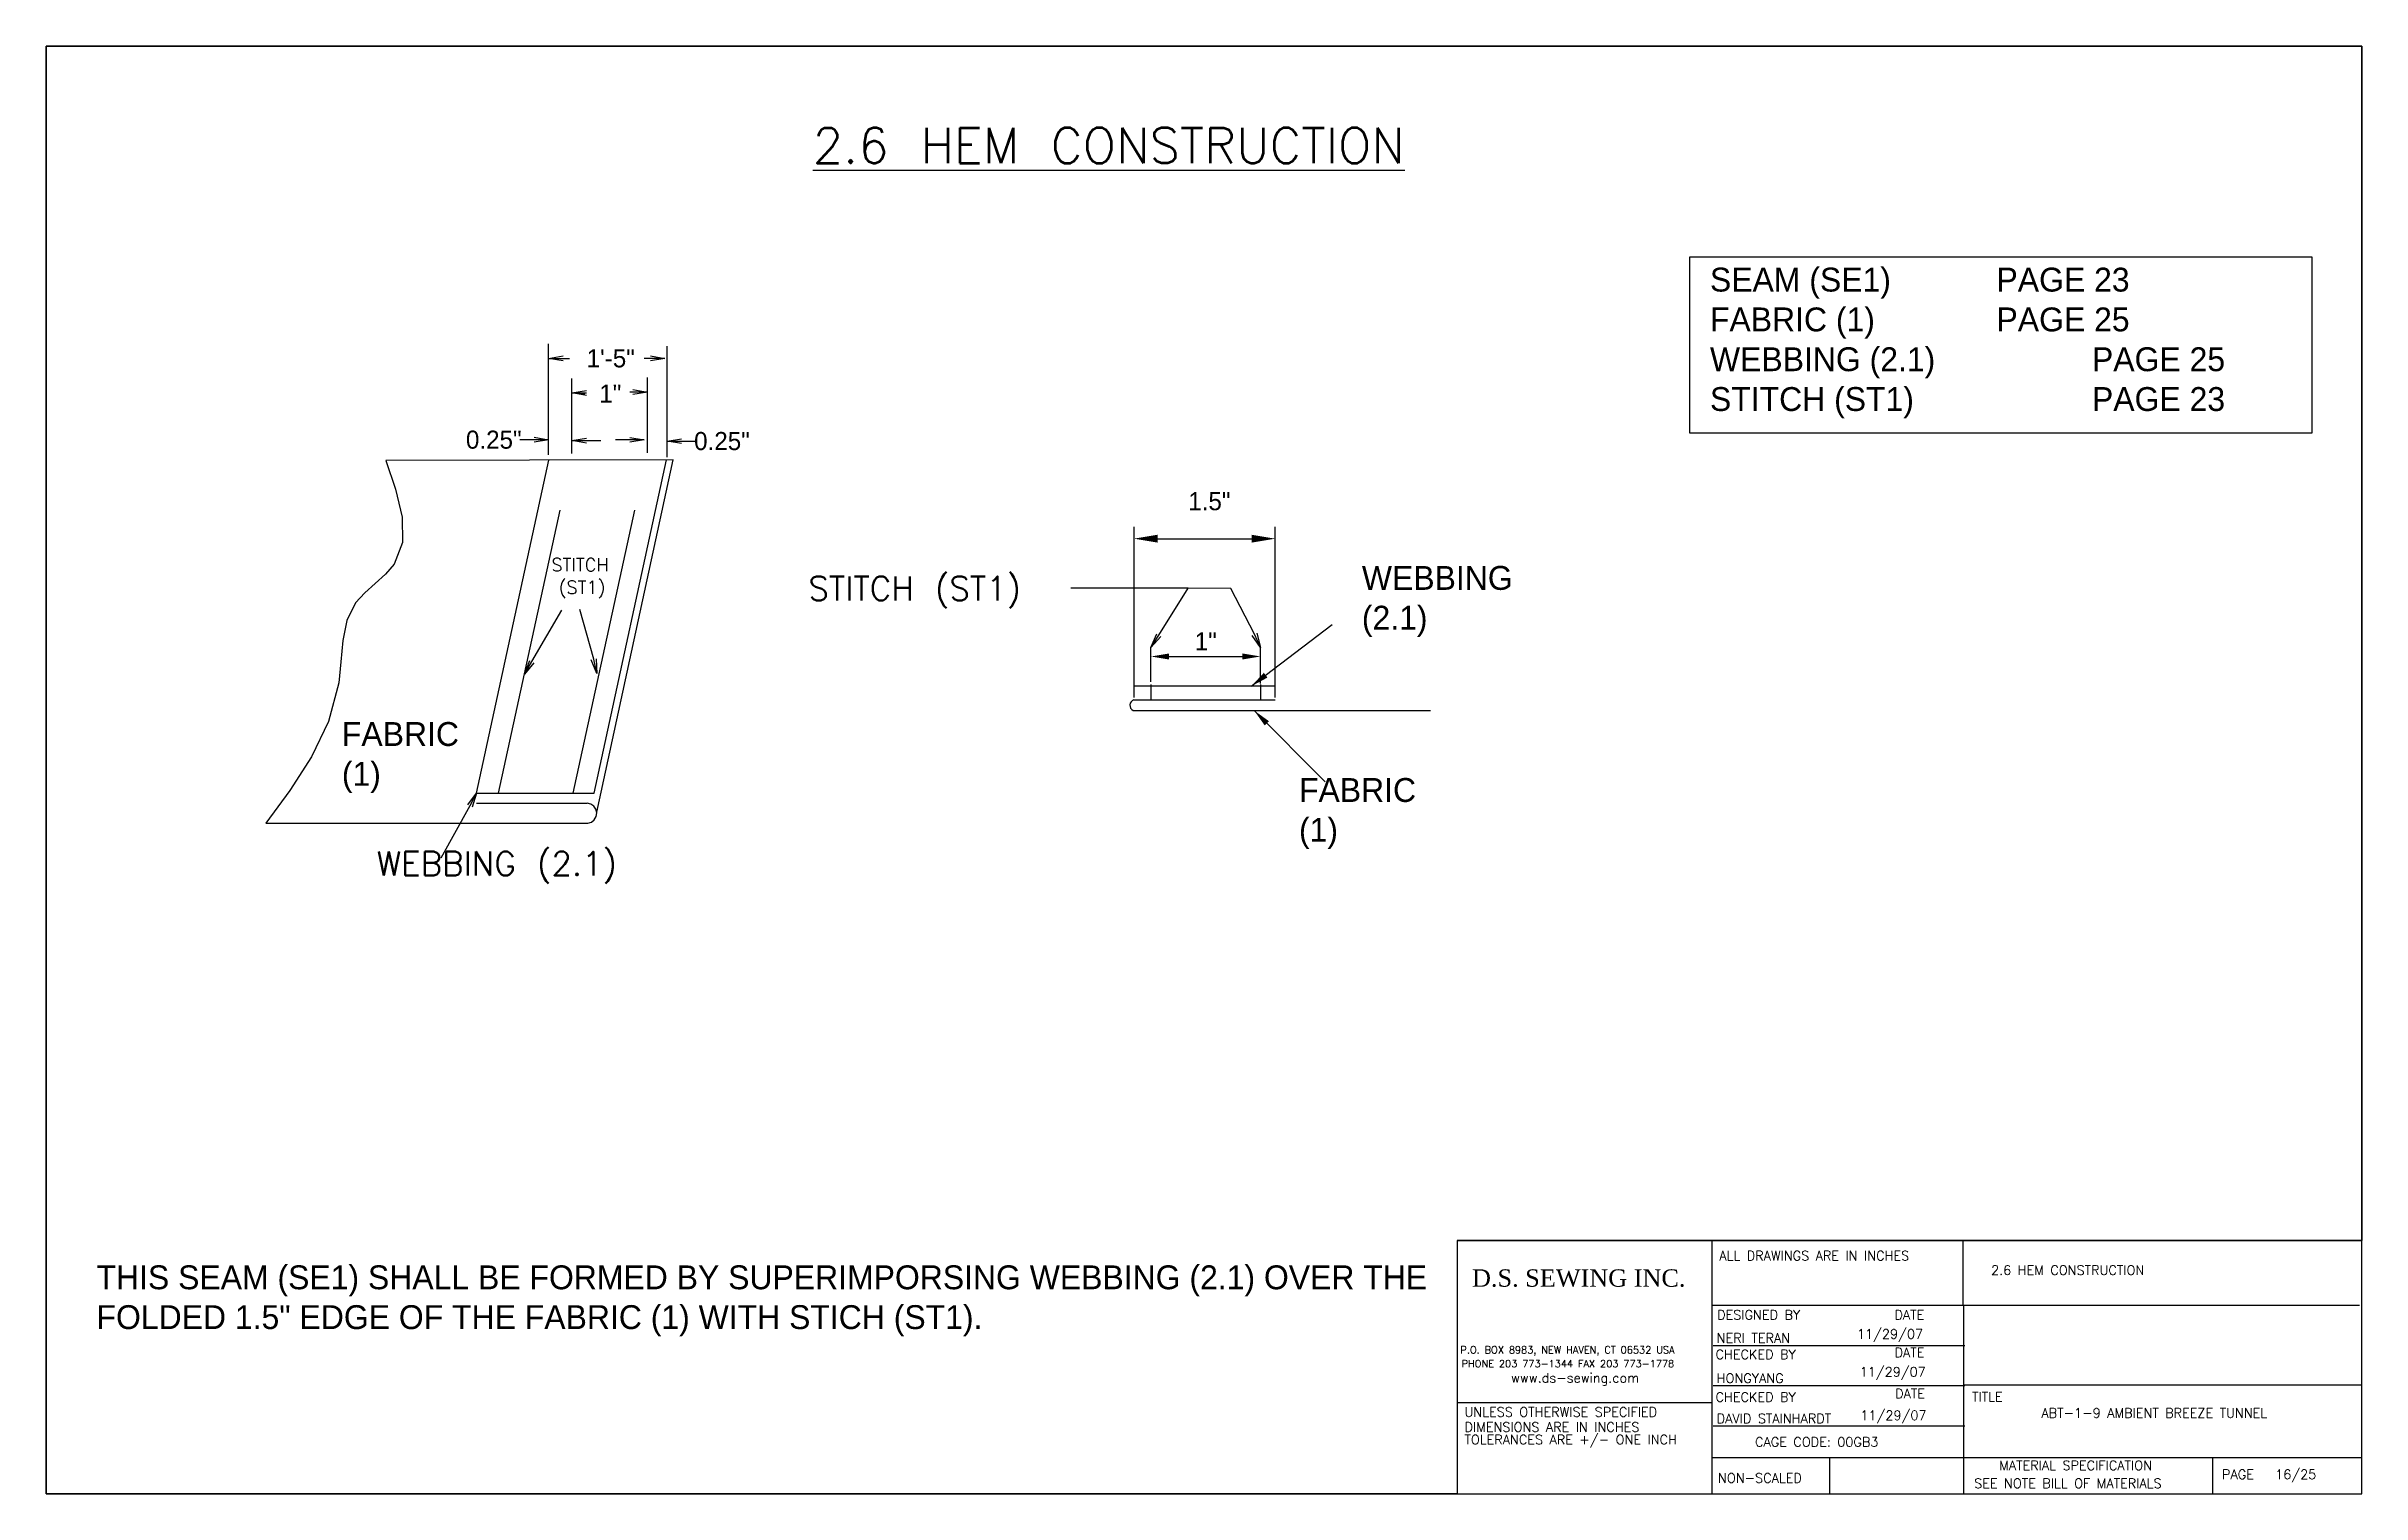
# Paper-space layout 'P16' of a CAD drawing. Header units: inches. Extents: x -62 to 16, y -1703 to 10.
# Drawn here: x 0 to 16, y 0 to 10 of the extents above.
# The model-space entities are those that its viewports show. They can reach past a viewport. Long polylines and large blocks are cut down to what shows.
import ezdxf

# ---------------------------------------------------------------- set-up
doc = ezdxf.new("R2010")
doc.units = ezdxf.units.IN
doc.header["$MEASUREMENT"] = 0
doc.linetypes.add('HIDDEN', pattern=[0.375, 0.25, -0.125])
for name, color, linetype in [('DIMENSION', 7, 'Continuous'), ('Object', 7, 'Continuous'), ('PEN1', 5, 'Continuous'), ('STECH', 7, 'HIDDEN'), ('TEXT', 7, 'Continuous'), ('Title Block', 7, 'Continuous'), ('Viewport', 7, 'Continuous')]:
    doc.layers.add(name, color=color, linetype=linetype)
doc.styles.add('Roman', font='romans')
doc.styles.add('style1', font='txt.shx')

# ---------------------------------------------------------------- blocks, each defined once
blk = doc.blocks.new('_OPEN')
at = {"color": 0, "linetype": 'ByBlock'}
for p, q in [((-1, 0.17), (0, 0)), ((0, 0), (-1, -0.17)), ((0, 0), (-1, 0))]:
    blk.add_line(p, q, dxfattribs=at)

msp = doc.modelspace()

# ---------------------------------------------------------------- linework, layer by layer
at = {"layer": 'DIMENSION'}
for p, q in [((5517.0836, 12192.31102), (5477.40233, 12192.24835)), ((5489.90324, 12146.28444), (5499.91082, 12192.2839)), ((5506.15473, 12146.28444), (5516.1679, 12192.30957)), ((5506.52622, 12143.65722), (5517.11129, 12192.31106)), ((5583.13178, 12161.67196), (5583.13178, 12166.40195)), ((5585.63178, 12165.15195), (5595.77123, 12165.15195)), ((5598.27123, 12161.42272), (5598.27123, 12166.40195)), ((5489.89623, 12144.89293), (5505.21504, 12144.89293)), ((5489.90324, 12146.28444), (5506.15473, 12146.28444)), ((5460.81803, 12142.12668), (5505.28128, 12142.12668))]:
    msp.add_line(p, q, dxfattribs=at)
msp.add_spline([(5477.40233, 12192.24835), (5478.53996, 12177.89045), (5473.21108, 12172.56584), (5470.86637, 12161.49063), (5460.81803, 12142.12668)], degree=3, dxfattribs=at)
for points in [[(5585.63178, 12165.56861), (5585.63178, 12164.73528), (5583.13178, 12165.15195)], [(5595.77123, 12165.56861), (5595.77123, 12164.73528), (5598.27123, 12165.15195)]]:
    msp.add_solid(points, dxfattribs=at)
at = {"layer": 'Object', "ltscale": 0.015}
msp.add_line((5580.65883, 12157.68588), (5621.77904, 12157.68588), dxfattribs=at)
at = {"layer": 'Object'}
msp.add_line((5580.78016, 12159.1749), (5600.28016, 12159.1749), dxfattribs=at)
for centre, radius, start, end in [((5581.02144, 12158.40579), 0.80607, 107.4174978, 243.2657212), ((5505.14712, 12143.50739), 1.38721, 275.5498863, 87.1938726)]:
    msp.add_arc(centre, radius, start, end, dxfattribs=at)
at = {"layer": 'PEN1'}
msp.add_line((5600.2862, 12161.04696), (5580.7862, 12161.04696), dxfattribs=at)
at = {"layer": 'STECH', "ltscale": 0.015}
for p, q in [((5492.96296, 12146.28444), (5502.97159, 12192.28873)), ((5503.27223, 12146.28444), (5513.28441, 12192.30502))]:
    msp.add_line(p, q, dxfattribs=at)
at = {"layer": 'STECH'}
for p, q in [((5583.13178, 12161.29046), (5583.13178, 12159.1749)), ((5598.27123, 12161.29046), (5598.27123, 12159.1749))]:
    msp.add_line(p, q, dxfattribs=at)
at = {"layer": 'TEXT'}
for p, q in [((5499.88314, 12192.99976), (5499.88314, 12208.33767)), ((5516.25321, 12192.70169), (5516.25321, 12208.0396)), ((5501.88314, 12206.33767), (5502.75814, 12206.33767)), ((5513.96338, 12206.33767), (5513.08838, 12206.33767)), ((5503.1033, 12193.17963), (5503.1033, 12203.57198)), ((5511.52965, 12201.68442), (5511.10513, 12201.68442)), ((5513.52965, 12193.29207), (5513.52965, 12203.68442)), ((5504.38314, 12201.39211), (5504.87529, 12201.39211)), ((5499.88314, 12192.99976), (5499.88314, 12197.09725)), ((5513.52965, 12193.29207), (5513.52965, 12197.49625)), ((5516.25321, 12192.70169), (5516.25321, 12196.90588)), ((5497.88314, 12195.09725), (5495.88314, 12195.09725)), ((5505.1033, 12194.97977), (5507.1033, 12194.97977)), ((5511.1033, 12195.08646), (5509.1033, 12195.08646)), ((5518.25321, 12194.90588), (5520.25321, 12194.90588)), ((5580.7862, 12159.46691), (5580.7862, 12183.0558)), ((5600.2862, 12159.46691), (5600.2862, 12183.0558)), ((5584.0362, 12181.4308), (5597.0362, 12181.4308)), ((5588.29113, 12174.60139), (5572.07123, 12174.60139)), ((5584.20522, 12168.08946), (5588.29113, 12174.60139)), ((5594.16399, 12174.56773), (5588.29113, 12174.60139)), ((5597.43241, 12168.21754), (5594.16399, 12174.56773)), ((5497.56079, 12164.43796), (5501.72532, 12171.53974)), ((5506.11374, 12164.77335), (5504.21539, 12171.65839)), ((5596.99381, 12161.04696), (5608.16535, 12169.55717)), ((5607.18858, 12147.8163), (5597.38603, 12157.68588)), ((5489.01337, 12144.49331), (5484.96101, 12137.29661))]:
    msp.add_line(p, q, dxfattribs=at)
for points in [[(5584.0362, 12180.88914), (5584.0362, 12181.97247), (5580.7862, 12181.4308)], [(5597.0362, 12180.88914), (5597.0362, 12181.97247), (5600.2862, 12181.4308)], [(5599.23207, 12162.23599), (5598.72545, 12162.89764), (5596.99381, 12161.04696)], [(5599.4434, 12156.20572), (5598.85214, 12155.61848), (5597.38603, 12157.68588)]]:
    msp.add_solid(points, dxfattribs=at)

# ---------------------------------------------------------------- block references
at = {"layer": 'TEXT', "yscale": 2, "zscale": 2}
for p, xscale, rotation in [((5499.88314, 12206.33767), 2, 180), ((5503.1033, 12201.57198), 2, 180), ((5503.1033, 12194.97977), 2, 180), ((5516.25321, 12194.90588), 2, 180), ((5583.13178, 12166.40195), 2.000000000000164, 237.5392716084963), ((5598.27123, 12166.40195), 1.99999999999996, 294.7970851863379), ((5496.53844, 12162.719), 2.000000000000045, 239.2579103211373), ((5506.56285, 12162.82442), 2.000000000000104, 282.976933005789), ((5489.90324, 12146.28444), 1.999999999999991, 63.5809080993745)]:
    msp.add_blockref('_OPEN', p, dxfattribs=dict(at, xscale=xscale, rotation=rotation))
at = {"layer": 'TEXT', "xscale": 2, "yscale": 2, "zscale": 2}
for p in [(5515.96338, 12206.33767), (5513.52965, 12201.68442), (5499.88314, 12195.09725), (5513.1033, 12195.08646)]:
    msp.add_blockref('_OPEN', p, dxfattribs=at)

# ---------------------------------------------------------------- texts
at = {"layer": 'DIMENSION', "linetype": 'Continuous', "char_height": 3.3, "attachment_point": 1}
for s, insert, width in [('\\PWEBBING (2.1)', (5612.2758, 12183.16167), 12.4869507), ('FABRIC (1)', (5471.30715, 12156.09028), 15.2229492), ('FABRIC (1)', (5603.58599, 12148.3551), 15.2229492)]:
    msp.add_mtext(s, dxfattribs=dict(at, insert=insert, width=width))
at = {"layer": 'DIMENSION', "insert": (5590.7015, 12167.23528), "char_height": 2.5, "attachment_point": 5}
msp.add_mtext('1"', dxfattribs=at)
at = {"layer": 'TEXT', "ltscale": 0.015, "style": 'style1'}
for s, height, p in [('STITCH', 1.791136, (5500.25793, 12176.93163)), ('STITCH (ST1)', 3.3, (5535.78632, 12172.90869)), ('(ST1)', 1.791136, (5501.27185, 12173.8193)), ('WEBBING (2.1)', 3.3, (5476.10952, 12134.89154))]:
    msp.add_text(s, height=height, dxfattribs=at).set_placement(p)
at = {"layer": 'TEXT', "char_height": 3.3, "attachment_point": 1}
for s, insert, width in [('\\pt58.9526;{\\Ftxt.shx|c1;\\C0; \\H1.212x;             \\Ftxt.shx|c0;\\H1.225x;\\L2.6 HEM CONSTRUCTION\\H0.8163x;\\l  }', (5487.09664, 12238.2111), 200.7927946), ('SEAM (SE1)^I^IPAGE 23\\PFABRIC (1)^I ^IPAGE 25\\PWEBBING (2.1)^I^IPAGE 25\\PSTITCH (ST1)^I^IPAGE 23', (5660.38361, 12218.87906), 210.3834797), ('\\pt58.9526;{\\H1x;\\C0;THIS SEAM (SE1) SHALL BE FORMED BY SUPERIMPORSING WEBBING (2.1) OVER THE FOLDED 1.5" EDGE OF THE FABRIC (1) WITH STICH (ST1).  \\C256;}', (5437.39688, 12081.01583), 184.1531673)]:
    msp.add_mtext(s, dxfattribs=dict(at, insert=insert, width=width))
at = {"layer": 'TEXT', "char_height": 2.5, "attachment_point": 5}
for s, insert in [('1\'-5"', (5508.46338, 12206.33767)), ('1"', (5508.40717, 12201.48204)), ('0.25"', (5492.29981, 12195.09725)), ('0.25"', (5523.83654, 12194.90588)), ('1.5"', (5591.19852, 12186.59269))]:
    msp.add_mtext(s, dxfattribs=dict(at, insert=insert))

psp = doc.layouts.new('P16')

# ---------------------------------------------------------------- linework, layer by layer
at = {"layer": 'TEXT'}
psp.add_lwpolyline([(11.357, 8.545), (15.655, 8.545), (15.655, 7.328), (11.357, 7.328)], close=True, dxfattribs=at)
at = {"layer": 'Title Block'}
for p, q in [((16, 10), (0, 10)), ((0, 10), (0, 0)), ((16, 0), (16, 10)), ((9.75, 1.75), (16, 1.75)), ((11.511, 1.302), (11.511, 1.75)), ((13.245, 1.302), (13.245, 1.75)), ((11.511, 1.302), (11.75, 1.302)), ((11.511, 0), (11.511, 1.302)), ((11.75, 1.302), (13.25, 1.302)), ((13.25, 1.302), (13.707, 1.302)), ((13.25, 0), (13.25, 1.302)), ((13.692, 1.302), (15.984, 1.302)), ((11.518, 1.024), (13.257, 1.024)), ((11.75, 1.024), (13.25, 1.024)), ((11.518, 0.747), (13.257, 0.747)), ((11.75, 0.747), (13.25, 0.747)), ((13.25, 0.752), (16, 0.752)), ((9.75, 0.63), (11.511, 0.63)), ((11.518, 0.469), (13.257, 0.469)), ((11.511, 0.25), (16, 0.25)), ((12.325, 0), (12.325, 0.25)), ((14.971, 0), (14.971, 0.25)), ((0, 0), (16, 0)), ((0, 0), (16, 0))]:
    psp.add_line(p, q, dxfattribs=at)
at = {"layer": 'Viewport'}
psp.add_lwpolyline([(0, 10), (9.88, 10), (9.88, 10), (16, 10), (16, 1.75), (9.75, 1.75), (9.75, 0), (0, 0)], close=True, dxfattribs=at)

# ---------------------------------------------------------------- texts
at = {"layer": 'TEXT', "ltscale": 0.015, "insert": (9.852, 1.55), "char_height": 0.12, "width": 1.77851, "attachment_point": 1, "style": 'style1'}
psp.add_mtext('{\\fTimes New Roman|b0|i0|c0|p18;D.S. SEWING INC.}', dxfattribs=at)
at = {"layer": 'Title Block', "style": 'Roman'}
for s, height, p in [('ALL DRAWINGS ARE IN INCHES', 0.065, (11.561, 1.612)), ('2.6 HEM CONSTRUCTION ', 0.065, (13.439, 1.512)), ('DESIGNED BY', 0.065, (11.546, 1.203)), ('11/29/07', 0.065, (12.512, 1.071)), ('DATE', 0.065, (12.771, 1.203)), ('P.O. BOX 8983, NEW HAVEN, CT 06532 USA', 0.0494, (9.772, 0.969)), ('CHECKED BY', 0.065, (11.535, 0.93)), ('NERI TERAN', 0.065, (11.543, 1.043)), ('DATE', 0.065, (12.772, 0.943)), ('PHONE 203 773-1344 FAX 203 773-1778', 0.0494, (9.78, 0.873)), ('www.ds-sewing.com', 0.065, (10.122, 0.768)), ('HONGYANG', 0.065, (11.543, 0.765)), ('11/29/07', 0.065, (12.531, 0.809)), ('CHECKED BY', 0.065, (11.535, 0.635)), ('DATE', 0.065, (12.776, 0.659)), ('TITLE', 0.065, (13.307, 0.637)), ('UNLESS OTHERWISE SPECIFIED', 0.065, (9.8, 0.532)), ('DIMENSIONS ARE IN INCHES', 0.065, (9.8, 0.428)), ('DAVID STAINHARDT', 0.065, (11.543, 0.487)), ('11/29/07', 0.065, (12.536, 0.509)), ('ABT-1-9 AMBIENT BREEZE TUNNEL', 0.065, (13.787, 0.525)), ('TOLERANCES ARE +/- ONE INCH', 0.065, (9.8, 0.341)), ('CAGE CODE: 00GB3', 0.065, (11.808, 0.325)), ('MATERIAL SPECIFICATION', 0.065, (13.495, 0.163)), ('PAGE', 0.065, (15.035, 0.101)), ('16/25', 0.065, (15.402, 0.101)), ('NON-SCALED', 0.065, (11.552, 0.076)), ('SEE NOTE BILL OF MATERIALS', 0.065, (13.322, 0.039))]:
    psp.add_text(s, height=height, dxfattribs=at).set_placement(p)

# ---------------------------------------------------------------- viewports
at = {"layer": 'Viewport'}
vp = psp.add_viewport(center=(8, 5), size=(16, 10), view_center_point=(5590.45802, 12149.46731), view_height=200.0000442, dxfattribs=at)
vp.dxf.flags = 0x10000  # cut along an outline
vp.dxf.clipping_boundary_handle = psp.add_lwpolyline([(0, 10), (9.88, 10), (9.88, 10), (16, 10), (16, 1.75), (9.75, 1.75), (9.75, 0), (0, 0)], format="xyb", close=True, dxfattribs={"invisible": 1}).dxf.handle

doc.saveas('drawing.dxf')
